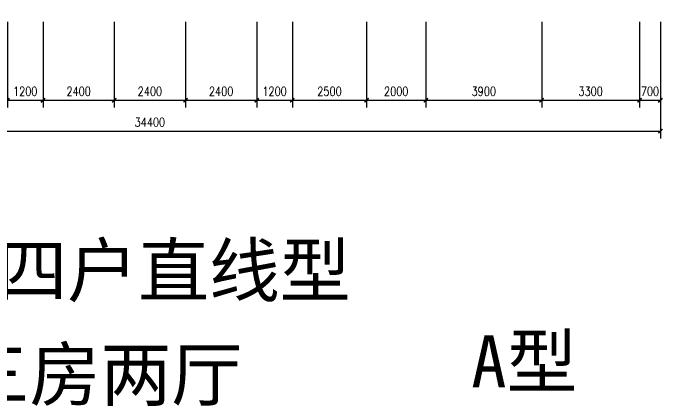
# Model space of a CAD drawing. Header units: millimetres. Extents: x 711 to 40000, y 477 to 37920.
# Drawn here: x 17795 to 39695, y 477 to 13724 of the extents above; entities that cross this region are included whole.
import ezdxf

# ---------------------------------------------------------------- set-up
doc = ezdxf.new("R2010")
doc.units = ezdxf.units.MM
doc.layers.add('PUB_DIM', color=3, linetype='Continuous')
doc.styles.add('DIM_FONT', font='SIMPLEX.shx', dxfattribs={"width": 0.8})
doc.styles.add('ST', font='SimSun.ttf', dxfattribs={"width": 0.8})
doc.dimstyles.new('DIMN', dxfattribs={"dimtxt": 300, "dimasz": 1, "dimexe": 250, "dimexo": 300, "dimgap": 150, "dimtad": 1, "dimdec": 0, "dimdsep": 46, "dimtxsty": 'DIM_FONT', "dimblk": '_DIMX', "dimblk1": 'ARCHTICK', "dimblk2": 'ARCHTICK', "dimcen": 0.1, "dimclrt": 7, "dimadec": 0, "dimazin": 0, "dimtfac": 1, "dimtdec": 0, "dimtix": 1, "dimtmove": 2, "dimatfit": 3, "dimldrblk": '_DIMX', "dimfxl": 1, "dimtolj": 1, "dimtzin": 0, "dimarcsym": 0})

# ---------------------------------------------------------------- blocks, each defined once
blk = doc.blocks.new('_ARCHTICK')
at = {"color": 0, "linetype": 'ByBlock', "const_width": 0.15}
blk.add_lwpolyline([(-0.5, -0.5), (0.5, 0.5)], dxfattribs=at)
blk = doc.blocks.new('_DIMX')
at = {"const_width": 50}
blk.add_lwpolyline([(-70, -70), (70, 70)], dxfattribs=at)
blk = doc.blocks.new('*D97')
at = {"layer": 'DEFPOINTS', "color": 0, "transparency": 16777216}
for p in [(38907, 13724), (39607, 13724), (39607, 10783)]:
    blk.add_point(p, dxfattribs=at)
at = {"layer": 'PUB_DIM', "color": 0, "lineweight": -2, "transparency": 16777216}
for p, q in [((38907, 13424), (38907, 10533)), ((39607, 13424), (39607, 10533)), ((38906, 10783), (38905, 10783)), ((38907, 10783), (39607, 10783)), ((39608, 10783), (39609, 10783))]:
    blk.add_line(p, q, dxfattribs=at)
blk.add_blockref('_DIMX', (38907, 10783), dxfattribs=at)
at = {"layer": 'PUB_DIM', "color": 0, "lineweight": -2, "transparency": 16777216, "rotation": 180}
blk.add_blockref('_DIMX', (39607, 10783), dxfattribs=at)
at = {"layer": 'PUB_DIM', "color": 7, "transparency": 16777216, "insert": (39257, 11083), "char_height": 300, "attachment_point": 5, "style": 'DIM_FONT'}
blk.add_mtext('\\A1;700', dxfattribs=at)

msp = doc.modelspace()

# ---------------------------------------------------------------- texts
at = {"style": 'ST'}
for s, p in [('一梯四户直线型', (12463.2, 4173.1)), ('A型', (33233.4, 1104.3)), ('三房两厅', (15968.4, 670.2))]:
    msp.add_text(s, height=1750, dxfattribs=at).set_placement(p)

# ---------------------------------------------------------------- dimensions: what is measured, and where the dimension line sits
at = {"layer": 'PUB_DIM'}
for base, p1, p2 in [((39607.5, 9743), (5207.5, 13724), (39607.5, 13724)), ((18807.5, 10783), (17607.5, 13724), (18807.5, 13724)), ((21207.5, 10783), (18807.5, 13724), (21207.5, 13724)), ((23607.5, 10783), (21207.5, 13724), (23607.5, 13724)), ((26007.5, 10783), (23607.5, 13724), (26007.5, 13724)), ((27207.5, 10783), (26007.5, 13724), (27207.5, 13724)), ((29707.5, 10783), (27207.5, 13724), (29707.5, 13724)), ((31707.5, 10783), (29707.5, 13724), (31707.5, 13724)), ((35607.5, 10783), (31707.5, 13724), (35607.5, 13724)), ((38907.5, 10783), (35607.5, 13724), (38907.5, 13724))]:
    msp.add_linear_dim(base=base, p1=p1, p2=p2, dimstyle='DIMN', dxfattribs=at).render()
dim = msp.add_linear_dim(base=(39607.5, 10783), p1=(38907.5, 13724), p2=(39607.5, 13724), dimstyle='DIMN', dxfattribs=at)
dim.commit()
dim.dimension.update_dxf_attribs({"geometry": '*D97', "text_midpoint": (39257.5, 11083)})

doc.saveas('drawing.dxf')
